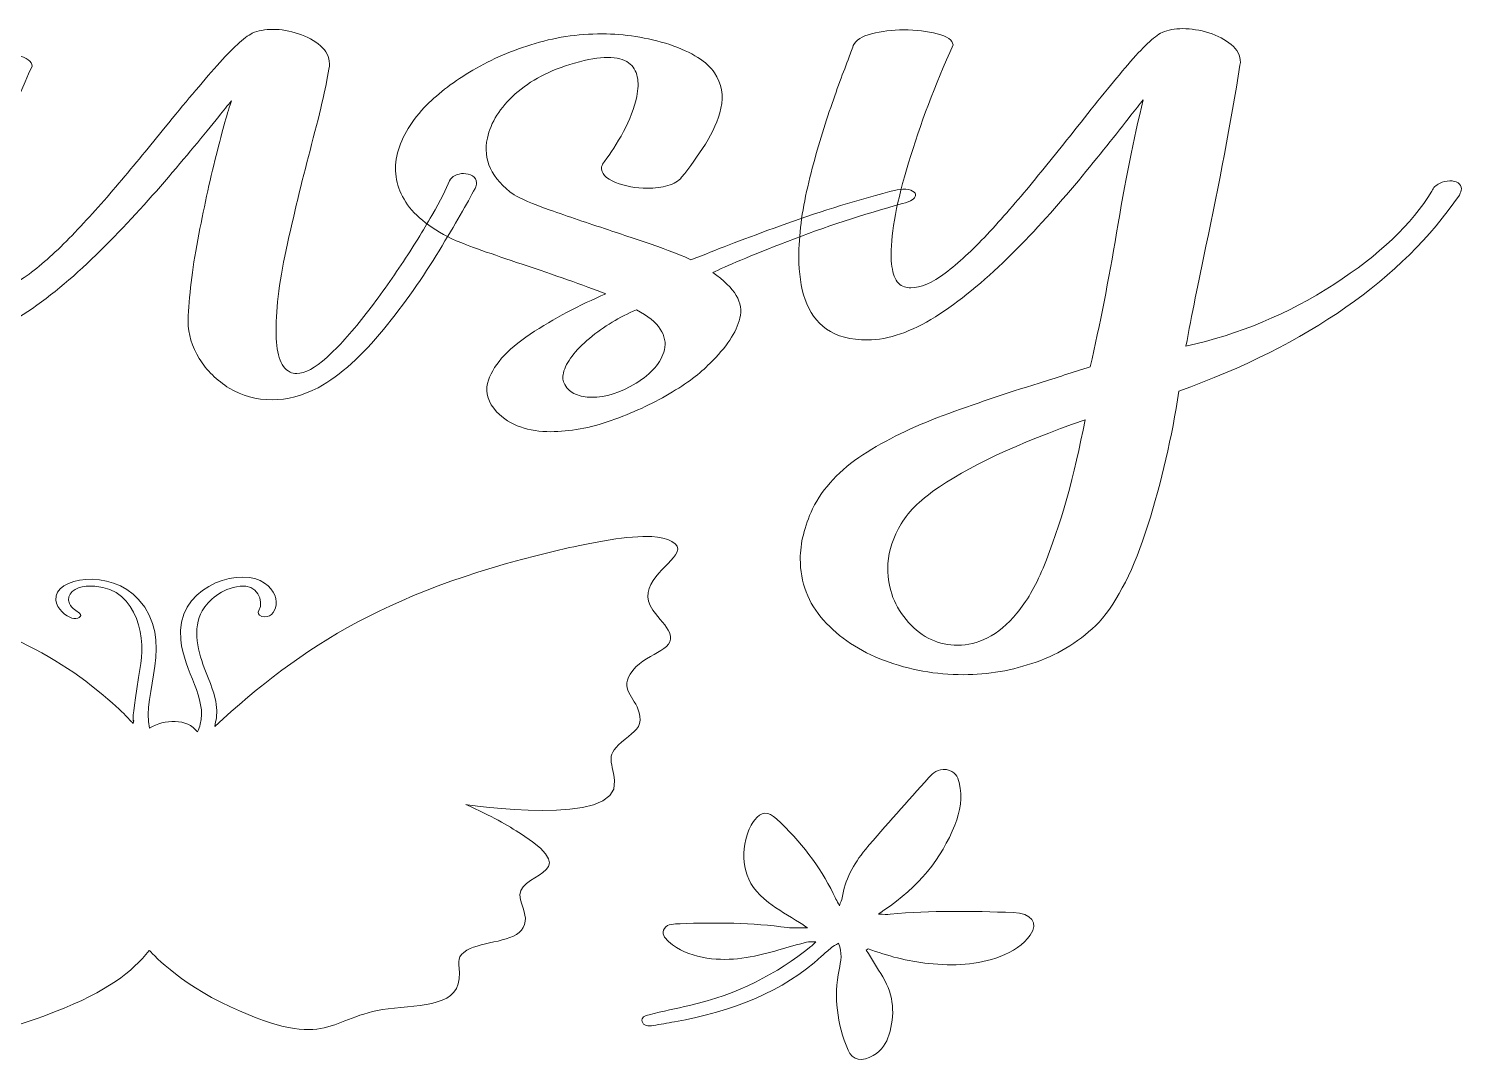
# Model space of a CAD drawing. Header units: inches. Extents: x 0.28 to 5.81, y -5.61 to -0.3.
# Drawn here: x 3.047 to 5.814, y -2.885 to -0.888 of the extents above; entities that cross this region are included whole.
import ezdxf

# ---------------------------------------------------------------- set-up
doc = ezdxf.new("R2010")
doc.units = ezdxf.units.IN
doc.header["$MEASUREMENT"] = 0
doc.layers.add('Layer 1', color=7, linetype='Continuous')

# ---------------------------------------------------------------- blocks, each defined once
blk = doc.blocks.new('block 19')
at = {"layer": 'Layer 1', "lineweight": 0}
blk.add_open_spline([(4.6681, -2.6653), (4.7054, -2.679), (4.744, -2.6896), (4.7851, -2.6938), (4.8326, -2.6986), (4.8791, -2.6969), (4.9229, -2.6802), (4.9477, -2.6708), (4.9684, -2.6577), (4.9813, -2.6389), (4.9976, -2.6151), (4.9839, -2.5967), (4.948, -2.5954), (4.8688, -2.5924), (4.7896, -2.5911), (4.7106, -2.5986), (4.7045, -2.5992), (4.6982, -2.5987), (4.6882, -2.5987), (4.6934, -2.5948), (4.6959, -2.5927), (4.6987, -2.5908), (4.766, -2.5461), (4.8099, -2.4904), (4.8355, -2.4265), (4.8462, -2.3998), (4.8512, -2.3724), (4.8439, -2.3444), (4.8409, -2.3329), (4.8362, -2.322), (4.8192, -2.3193), (4.8028, -2.3167), (4.7932, -2.3258), (4.7853, -2.3345), (4.7442, -2.3807), (4.7023, -2.4266), (4.663, -2.4736), (4.6393, -2.5019), (4.623, -2.533), (4.6181, -2.5668), (4.6175, -2.5711), (4.6152, -2.5752), (4.6126, -2.5822), (4.6076, -2.5722), (4.6042, -2.5654), (4.6008, -2.5585), (4.5751, -2.5059), (4.5379, -2.4581), (4.4914, -2.4143), (4.4757, -2.3996), (4.4614, -2.3999), (4.4491, -2.4161), (4.4422, -2.425), (4.4375, -2.4352), (4.4345, -2.4453), (4.4204, -2.4936), (4.4273, -2.5388), (4.4757, -2.5759), (4.4941, -2.59), (4.5155, -2.6017), (4.5355, -2.6145), (4.5395, -2.6171), (4.5434, -2.6197), (4.551, -2.6246), (4.5347, -2.6246), (4.5232, -2.6259), (4.5123, -2.6244), (4.4437, -2.6148), (4.3745, -2.6143), (4.3051, -2.617), (4.2935, -2.6175), (4.2809, -2.6165), (4.2748, -2.6259), (4.2685, -2.6355), (4.275, -2.644), (4.2827, -2.6514), (4.2872, -2.6558), (4.2926, -2.6597), (4.2984, -2.6631), (4.3182, -2.6749), (4.3408, -2.6819), (4.3659, -2.6845), (4.4118, -2.6894), (4.4541, -2.6798), (4.4959, -2.6674), (4.5135, -2.6622), (4.5313, -2.6572), (4.5492, -2.6526), (4.5537, -2.6514), (4.5591, -2.652), (4.5673, -2.6517), (4.5623, -2.6565), (4.5601, -2.659), (4.5574, -2.6612), (4.4919, -2.7134), (4.4163, -2.7539), (4.3235, -2.7747), (4.2974, -2.7805), (4.2713, -2.7864), (4.2454, -2.7926), (4.2373, -2.7945), (4.2293, -2.7982), (4.2315, -2.8057), (4.234, -2.8142), (4.2437, -2.8149), (4.2533, -2.8134), (4.267, -2.8113), (4.2807, -2.8089), (4.2943, -2.8064), (4.4064, -2.7862), (4.5042, -2.748), (4.5781, -2.6799), (4.5843, -2.6741), (4.5908, -2.6685), (4.5975, -2.6631), (4.6009, -2.6603), (4.6053, -2.6581), (4.6107, -2.6547), (4.6192, -2.6731), (4.6154, -2.6895), (4.6121, -2.7058), (4.6015, -2.7586), (4.6079, -2.8102), (4.6293, -2.861), (4.6377, -2.8808), (4.657, -2.8847), (4.6782, -2.8714), (4.6947, -2.861), (4.7038, -2.8472), (4.7084, -2.8319), (4.72, -2.7936), (4.7186, -2.756), (4.6964, -2.7197), (4.6859, -2.7025), (4.6752, -2.6853), (4.6646, -2.6681), (4.6658, -2.6672), (4.667, -2.6663), (4.6681, -2.6653)], degree=3, knots=[0, 0, 0, 0, 1, 1, 1, 2, 2, 2, 3, 3, 3, 4, 4, 4, 5, 5, 5, 6, 6, 6, 7, 7, 7, 8, 8, 8, 9, 9, 9, 10, 10, 10, 11, 11, 11, 12, 12, 12, 13, 13, 13, 14, 14, 14, 15, 15, 15, 16, 16, 16, 17, 17, 17, 18, 18, 18, 19, 19, 19, 20, 20, 20, 21, 21, 21, 22, 22, 22, 23, 23, 23, 24, 24, 24, 25, 25, 25, 26, 26, 26, 27, 27, 27, 28, 28, 28, 29, 29, 29, 30, 30, 30, 31, 31, 31, 32, 32, 32, 33, 33, 33, 34, 34, 34, 35, 35, 35, 36, 36, 36, 37, 37, 37, 38, 38, 38, 39, 39, 39, 40, 40, 40, 41, 41, 41, 42, 42, 42, 43, 43, 43, 44, 44, 44, 45, 45, 45, 46, 46, 46, 46], dxfattribs=at)
blk = doc.blocks.new('block 23')
at = {"layer": 'Layer 1', "lineweight": 0}
blk.add_open_spline([(4.2507, -1.869), (4.2064, -1.8664), (4.1329, -1.8811), (4.0916, -1.8904), (3.7463, -1.9684), (3.5752, -2.0798), (3.4065, -2.2359), (3.4105, -2.211), (3.4178, -2.199), (3.3888, -2.1292), (3.3746, -2.0951), (3.3622, -2.0452), (3.3823, -2.0123), (3.3946, -1.9921), (3.4182, -1.9697), (3.4553, -1.9647), (3.4874, -1.9604), (3.5021, -1.9925), (3.4917, -2.0115), (3.4891, -2.0162), (3.4898, -2.0208), (3.4975, -2.0232), (3.5256, -2.032), (3.5432, -1.9778), (3.4939, -1.954), (3.4439, -1.9299), (3.3306, -1.9697), (3.3408, -2.0683), (3.3473, -2.1302), (3.3919, -2.182), (3.3784, -2.2316), (3.3771, -2.2364), (3.3758, -2.2411), (3.3728, -2.2462), (3.3533, -2.2199), (3.3093, -2.2213), (3.2806, -2.2393), (3.2645, -2.1737), (3.3304, -2.0684), (3.2594, -1.9903), (3.2051, -1.9307), (3.0957, -1.9468), (3.0994, -1.9916), (3.1009, -2.0089), (3.1199, -2.0237), (3.1306, -2.0266), (3.1407, -2.0293), (3.1528, -2.0232), (3.145, -2.0169), (3.1396, -2.0126), (3.1309, -2.0089), (3.126, -1.9984), (3.1175, -1.9803), (3.1373, -1.9663), (3.1581, -1.9649), (3.2525, -1.9585), (3.2729, -2.0559), (3.2634, -2.1143), (3.2381, -2.2695), (3.2539, -2.2083), (3.249, -2.2299), (3.2398, -2.2227), (3.236, -2.2109), (3.1685, -2.1573), (3.0497, -2.063), (2.891, -2.0102), (2.7073, -1.9573), (2.5627, -1.9157), (2.4735, -1.8974), (2.3527, -1.875), (2.3227, -1.8695), (2.2952, -1.8685), (2.2836, -1.8851), (2.2735, -1.8996), (2.2751, -1.9132), (2.2797, -1.9284), (2.288, -1.9559), (2.3061, -1.9709), (2.3352, -1.99), (2.3904, -2.0263), (2.4039, -2.0251), (2.3808, -2.0707), (2.3603, -2.1111), (2.3568, -2.1173), (2.3951, -2.1512), (2.4015, -2.1568), (2.4083, -2.1622), (2.4137, -2.1681), (2.4525, -2.2104), (2.3989, -2.2367), (2.4086, -2.2789), (2.4153, -2.3079), (2.4544, -2.3227), (2.5032, -2.3329), (2.5797, -2.349), (2.6629, -2.3467), (2.6948, -2.3491), (2.6365, -2.3715), (2.5073, -2.4095), (2.5159, -2.4488), (2.5263, -2.496), (2.5327, -2.4663), (2.5147, -2.5284), (2.4887, -2.6178), (2.6338, -2.5641), (2.6371, -2.6375), (2.639, -2.6814), (2.6439, -2.6965), (2.7291, -2.7094), (2.7347, -2.7103), (2.7397, -2.7118), (2.7444, -2.7138), (2.8177, -2.7461), (2.8006, -2.8021), (2.9035, -2.8202), (2.9757, -2.8329), (3.0375, -2.8107), (3.0971, -2.7873), (3.2003, -2.7468), (3.2462, -2.7106), (3.2799, -2.6684), (3.281, -2.6693), (3.3338, -2.7303), (3.4366, -2.7775), (3.6304, -2.8664), (3.6245, -2.7956), (3.741, -2.7813), (3.8067, -2.7733), (3.8827, -2.7772), (3.8789, -2.7119), (3.8775, -2.6879), (3.874, -2.6795), (3.8934, -2.6682), (3.9238, -2.6504), (3.9872, -2.6529), (4.0022, -2.6244), (4.0111, -2.6074), (4.0038, -2.5945), (3.9966, -2.5706), (3.98, -2.5155), (4.129, -2.5277), (3.9985, -2.4438), (3.9715, -2.4264), (3.9417, -2.409), (3.8911, -2.3866), (3.8923, -2.3864), (4.1885, -2.4332), (4.1786, -2.3411), (4.1741, -2.2984), (4.1579, -2.294), (4.1989, -2.2602), (4.2168, -2.2454), (4.2307, -2.2381), (4.2274, -2.2159), (4.2221, -2.1805), (4.1884, -2.1684), (4.2087, -2.1348), (4.2339, -2.0932), (4.2994, -2.092), (4.2843, -2.0546), (4.2789, -2.0413), (4.2654, -2.0284), (4.2525, -2.0111), (4.2173, -1.9643), (4.2876, -1.9237), (4.299, -1.8999), (4.3076, -1.8821), (4.2801, -1.8708), (4.2507, -1.869)], degree=3, knots=[0, 0, 0, 0, 1, 1, 1, 2, 2, 2, 3, 3, 3, 4, 4, 4, 5, 5, 5, 6, 6, 6, 7, 7, 7, 8, 8, 8, 9, 9, 9, 10, 10, 10, 11, 11, 11, 12, 12, 12, 13, 13, 13, 14, 14, 14, 15, 15, 15, 16, 16, 16, 17, 17, 17, 18, 18, 18, 19, 19, 19, 20, 20, 20, 21, 21, 21, 22, 22, 22, 23, 23, 23, 24, 24, 24, 25, 25, 25, 26, 26, 26, 27, 27, 27, 28, 28, 28, 29, 29, 29, 30, 30, 30, 31, 31, 31, 32, 32, 32, 33, 33, 33, 34, 34, 34, 35, 35, 35, 36, 36, 36, 37, 37, 37, 38, 38, 38, 39, 39, 39, 40, 40, 40, 41, 41, 41, 42, 42, 42, 43, 43, 43, 44, 44, 44, 45, 45, 45, 46, 46, 46, 47, 47, 47, 48, 48, 48, 49, 49, 49, 50, 50, 50, 51, 51, 51, 52, 52, 52, 53, 53, 53, 54, 54, 54, 55, 55, 55, 56, 56, 56, 56], dxfattribs=at)
blk = doc.blocks.new('block 22')
at = {"layer": 'Layer 1'}
blk.add_blockref('block 23', (0, 0), dxfattribs=at)
blk = doc.blocks.new('block 21')
at = {"layer": 'Layer 1'}
blk.add_blockref('block 22', (0, 0), dxfattribs=at)
blk = doc.blocks.new('block 26')
at = {"layer": 'Layer 1', "lineweight": 0}
blk.add_open_spline([(3.5175, -1.6048), (3.4865, -1.6048), (3.4588, -1.5973), (3.4345, -1.5823), (3.4101, -1.5674), (3.3908, -1.5483), (3.3765, -1.5252), (3.3622, -1.5021), (3.355, -1.478), (3.355, -1.4529), (3.355, -1.4529), (3.355, -1.451), (3.355, -1.451), (3.3564, -1.406), (3.3626, -1.3543), (3.3736, -1.2959), (3.3846, -1.2374), (3.3964, -1.1831), (3.4091, -1.1327), (3.4217, -1.0824), (3.4316, -1.0472), (3.4388, -1.027), (3.4311, -1.0361), (3.423, -1.0462), (3.4144, -1.0573), (3.3853, -1.0934), (3.3502, -1.1355), (3.3092, -1.1835), (3.2681, -1.2316), (3.2242, -1.2786), (3.1774, -1.3247), (3.1306, -1.3708), (3.0836, -1.4093), (3.0364, -1.4402), (2.9891, -1.4712), (2.9447, -1.4879), (2.9032, -1.4905), (2.9032, -1.4905), (2.8953, -1.4905), (2.8953, -1.4905), (2.861, -1.4905), (2.8339, -1.4839), (2.8141, -1.4705), (2.7942, -1.4572), (2.7802, -1.4389), (2.7718, -1.4158), (2.7635, -1.3927), (2.7593, -1.3666), (2.7593, -1.3376), (2.7593, -1.2979), (2.7649, -1.2555), (2.7761, -1.2104), (2.7873, -1.1653), (2.8002, -1.1227), (2.8148, -1.0827), (2.8293, -1.0426), (2.8419, -1.0092), (2.8524, -0.9826), (2.8557, -0.9747), (2.8586, -0.9677), (2.861, -0.9615), (2.8657, -0.9511), (2.8777, -0.9434), (2.8968, -0.9383), (2.9159, -0.9333), (2.9366, -0.9308), (2.959, -0.9308), (2.9829, -0.9308), (3.0046, -0.9334), (3.0242, -0.9386), (3.0438, -0.9438), (3.0536, -0.951), (3.0536, -0.9601), (2.9786, -1.1239), (2.9411, -1.2452), (2.9411, -1.324), (2.9411, -1.3416), (2.9434, -1.356), (2.948, -1.3672), (2.9525, -1.3784), (2.9595, -1.3855), (2.9691, -1.3884), (2.9729, -1.3897), (2.9769, -1.3904), (2.9813, -1.3904), (2.9999, -1.3904), (3.0221, -1.3809), (3.0478, -1.3618), (3.0736, -1.3428), (3.1013, -1.3179), (3.1309, -1.2871), (3.1605, -1.2563), (3.1906, -1.2228), (3.2211, -1.1865), (3.2517, -1.1502), (3.2815, -1.1141), (3.3106, -1.0783), (3.3478, -1.0324), (3.3813, -0.9926), (3.4109, -0.9591), (3.4404, -0.9256), (3.4631, -0.9047), (3.4789, -0.8966), (3.4903, -0.8917), (3.5034, -0.8892), (3.5183, -0.8892), (3.5345, -0.8892), (3.5511, -0.892), (3.568, -0.8976), (3.5849, -0.9031), (3.5992, -0.9108), (3.6106, -0.9208), (3.6221, -0.9307), (3.6278, -0.9423), (3.6278, -0.9557), (3.6278, -0.9557), (3.6278, -0.9601), (3.6278, -0.9601), (3.623, -0.992), (3.6116, -1.0424), (3.5934, -1.1115), (3.5772, -1.1724), (3.5617, -1.2361), (3.5469, -1.3027), (3.5321, -1.3693), (3.5247, -1.4256), (3.5247, -1.4715), (3.5247, -1.492), (3.5267, -1.5092), (3.5308, -1.523), (3.5348, -1.5369), (3.5419, -1.5462), (3.5519, -1.5511), (3.5557, -1.5531), (3.56, -1.554), (3.5648, -1.554), (3.5806, -1.554), (3.5999, -1.5436), (3.6228, -1.5228), (3.6457, -1.5019), (3.6696, -1.4756), (3.6944, -1.4439), (3.7192, -1.4121), (3.7432, -1.3789), (3.7663, -1.3442), (3.7895, -1.3095), (3.8093, -1.2776), (3.8258, -1.2485), (3.8423, -1.2194), (3.8536, -1.1971), (3.8598, -1.1818), (3.8617, -1.1773), (3.8653, -1.1738), (3.8705, -1.1713), (3.8758, -1.1689), (3.8813, -1.1677), (3.887, -1.1677), (3.8932, -1.1677), (3.8989, -1.1691), (3.9042, -1.172), (3.9094, -1.175), (3.912, -1.1795), (3.912, -1.1857), (3.912, -1.189), (3.9111, -1.1926), (3.9092, -1.1965), (3.8939, -1.2251), (3.8708, -1.2652), (3.8397, -1.3167), (3.8087, -1.3681), (3.7729, -1.4189), (3.7323, -1.469), (3.6918, -1.5192), (3.6497, -1.5566), (3.6063, -1.5814), (3.5753, -1.597), (3.5457, -1.6048), (3.5175, -1.6048)], degree=3, knots=[0, 0, 0, 0, 1, 1, 1, 2, 2, 2, 3, 3, 3, 4, 4, 4, 5, 5, 5, 6, 6, 6, 7, 7, 7, 8, 8, 8, 9, 9, 9, 10, 10, 10, 11, 11, 11, 12, 12, 12, 13, 13, 13, 14, 14, 14, 15, 15, 15, 16, 16, 16, 17, 17, 17, 18, 18, 18, 19, 19, 19, 20, 20, 20, 21, 21, 21, 22, 22, 22, 23, 23, 23, 24, 24, 24, 25, 25, 25, 26, 26, 26, 27, 27, 27, 28, 28, 28, 29, 29, 29, 30, 30, 30, 31, 31, 31, 32, 32, 32, 33, 33, 33, 34, 34, 34, 35, 35, 35, 36, 36, 36, 37, 37, 37, 38, 38, 38, 39, 39, 39, 40, 40, 40, 41, 41, 41, 42, 42, 42, 43, 43, 43, 44, 44, 44, 45, 45, 45, 46, 46, 46, 47, 47, 47, 48, 48, 48, 49, 49, 49, 50, 50, 50, 51, 51, 51, 52, 52, 52, 53, 53, 53, 54, 54, 54, 55, 55, 55, 56, 56, 56, 57, 57, 57, 58, 58, 58, 59, 59, 59, 59], dxfattribs=at)
blk = doc.blocks.new('block 27')
at = {"layer": 'Layer 1', "lineweight": 0}
for points, knots in [([(4.0552, -1.6664), (4.0342, -1.6664), (4.0148, -1.6634), (3.9969, -1.6573), (3.979, -1.6513), (3.9636, -1.6415), (3.9507, -1.6278), (3.9345, -1.6099), (3.9285, -1.5917), (3.9328, -1.5731), (3.9419, -1.5402), (3.9694, -1.5085), (4.0155, -1.4781), (4.0616, -1.4476), (4.1104, -1.4216), (4.1619, -1.4002), (4.1171, -1.3829), (4.0631, -1.3639), (4.0001, -1.343), (3.971, -1.3332), (3.945, -1.3243), (3.9221, -1.3162), (3.8992, -1.308), (3.8827, -1.3018), (3.8727, -1.2976), (3.8259, -1.2761), (3.7934, -1.2512), (3.7753, -1.2228), (3.7571, -1.1945), (3.7514, -1.1649), (3.7581, -1.134), (3.7648, -1.102), (3.7824, -1.0708), (3.8111, -1.0402), (3.834, -1.0161), (3.8631, -0.9933), (3.8984, -0.9718), (3.9338, -0.9503), (3.9733, -0.9326), (4.0169, -0.9188), (4.0606, -0.9049), (4.1066, -0.898), (4.1548, -0.898), (4.1973, -0.898), (4.2407, -0.9049), (4.2851, -0.9186), (4.3285, -0.9335), (4.3573, -0.9517), (4.3714, -0.973), (4.3854, -0.9943), (4.3896, -1.0172), (4.3839, -1.0416), (4.3786, -1.0648), (4.3686, -1.0878), (4.3538, -1.1107), (4.339, -1.1337), (4.3238, -1.1551), (4.308, -1.175), (4.3022, -1.1822), (4.2934, -1.1874), (4.2815, -1.1909), (4.2696, -1.1943), (4.2564, -1.196), (4.2421, -1.196), (4.2197, -1.196), (4.199, -1.1922), (4.1802, -1.1847), (4.1613, -1.1773), (4.1524, -1.1673), (4.1533, -1.155), (4.1543, -1.1514), (4.1562, -1.1478), (4.1591, -1.1442), (4.171, -1.1289), (4.1831, -1.1098), (4.1956, -1.0868), (4.208, -1.0639), (4.2166, -1.0412), (4.2214, -1.0187), (4.2242, -1.0047), (4.2246, -0.9921), (4.2224, -0.9808), (4.2203, -0.9696), (4.2147, -0.9606), (4.2056, -0.9537), (4.1965, -0.9469), (4.1829, -0.9435), (4.1648, -0.9435), (4.1481, -0.9435), (4.1268, -0.947), (4.1011, -0.9542), (4.0538, -0.9679), (4.0156, -0.9878), (3.9865, -1.014), (3.9574, -1.0402), (3.9395, -1.0687), (3.9328, -1.0993), (3.9237, -1.141), (3.9409, -1.1774), (3.9843, -1.2087), (3.9963, -1.2162), (4.0194, -1.226), (4.0538, -1.2382), (4.0882, -1.2505), (4.1259, -1.2632), (4.1669, -1.2766), (4.2013, -1.288), (4.2329, -1.2987), (4.2618, -1.3088), (4.2907, -1.3189), (4.312, -1.3274), (4.3259, -1.3342), (4.3321, -1.3316), (4.339, -1.329), (4.3466, -1.3264), (4.3891, -1.3092), (4.444, -1.2884), (4.5113, -1.2641), (4.5787, -1.2399), (4.6495, -1.2181), (4.724, -1.1989), (4.724, -1.1989), (4.7354, -1.1979), (4.7354, -1.1979), (4.7436, -1.1979), (4.7498, -1.1992), (4.7541, -1.2016), (4.7584, -1.2041), (4.7603, -1.2069), (4.7598, -1.2101), (4.7593, -1.216), (4.751, -1.2212), (4.7347, -1.2258), (4.6584, -1.2466), (4.5842, -1.271), (4.5124, -1.2988), (4.4406, -1.3267), (4.3925, -1.3468), (4.3682, -1.3591), (4.4111, -1.3884), (4.4285, -1.4178), (4.4204, -1.4471), (4.4137, -1.4744), (4.3944, -1.5036), (4.3624, -1.5345), (4.3443, -1.5537), (4.3181, -1.5733), (4.284, -1.5933), (4.2499, -1.6134), (4.2124, -1.6306), (4.1716, -1.6449), (4.1308, -1.6592), (4.092, -1.6664), (4.0552, -1.6664)], [0, 0, 0, 0, 1, 1, 1, 2, 2, 2, 3, 3, 3, 4, 4, 4, 5, 5, 5, 6, 6, 6, 7, 7, 7, 8, 8, 8, 9, 9, 9, 10, 10, 10, 11, 11, 11, 12, 12, 12, 13, 13, 13, 14, 14, 14, 15, 15, 15, 16, 16, 16, 17, 17, 17, 18, 18, 18, 19, 19, 19, 20, 20, 20, 21, 21, 21, 22, 22, 22, 23, 23, 23, 24, 24, 24, 25, 25, 25, 26, 26, 26, 27, 27, 27, 28, 28, 28, 29, 29, 29, 30, 30, 30, 31, 31, 31, 32, 32, 32, 33, 33, 33, 34, 34, 34, 35, 35, 35, 36, 36, 36, 37, 37, 37, 38, 38, 38, 39, 39, 39, 40, 40, 40, 41, 41, 41, 42, 42, 42, 43, 43, 43, 44, 44, 44, 45, 45, 45, 46, 46, 46, 47, 47, 47, 48, 48, 48, 49, 49, 49, 50, 50, 50, 51, 51, 51, 51]), ([(4.134, -1.6), (4.1612, -1.6), (4.1899, -1.5909), (4.2199, -1.5728), (4.25, -1.5548), (4.2684, -1.5332), (4.275, -1.5081), (4.2779, -1.4948), (4.2752, -1.4815), (4.2668, -1.4683), (4.2585, -1.4551), (4.2431, -1.4427), (4.2206, -1.4309), (4.1882, -1.4446), (4.158, -1.463), (4.1301, -1.4861), (4.1021, -1.5093), (4.0853, -1.5316), (4.0796, -1.5531), (4.0777, -1.5612), (4.0786, -1.5687), (4.0824, -1.5755), (4.0872, -1.584), (4.0941, -1.5902), (4.1032, -1.5941), (4.1123, -1.598), (4.1226, -1.6), (4.134, -1.6)], [0, 0, 0, 0, 1, 1, 1, 2, 2, 2, 3, 3, 3, 4, 4, 4, 5, 5, 5, 6, 6, 6, 7, 7, 7, 8, 8, 8, 9, 9, 9, 9])]:
    blk.add_open_spline(points, degree=3, knots=knots, dxfattribs=at)
blk = doc.blocks.new('block 28')
at = {"layer": 'Layer 1', "lineweight": 0}
for points, knots in [([(4.8522, -2.1358), (4.7987, -2.1358), (4.7479, -2.1267), (4.6997, -2.1084), (4.6515, -2.0902), (4.6123, -2.0643), (4.5822, -2.0308), (4.5522, -1.9972), (4.5371, -1.9577), (4.5371, -1.9121), (4.5371, -1.8821), (4.545, -1.8499), (4.5608, -1.8154), (4.5813, -1.7746), (4.6137, -1.7399), (4.6581, -1.7111), (4.7025, -1.6822), (4.7542, -1.6569), (4.8131, -1.6351), (4.8721, -1.6133), (4.9338, -1.5925), (4.9982, -1.5726), (5.0312, -1.5622), (5.0641, -1.5516), (5.0971, -1.5409), (5.1157, -1.4598), (5.1326, -1.3736), (5.1479, -1.2825), (5.1641, -1.1857), (5.1813, -1.0999), (5.1994, -1.025), (5.1923, -1.0342), (5.1844, -1.0441), (5.1758, -1.0548), (5.1476, -1.0913), (5.1138, -1.1336), (5.0741, -1.1816), (5.0345, -1.2296), (4.9917, -1.2768), (4.9456, -1.323), (4.8995, -1.3692), (4.8532, -1.4078), (4.8067, -1.4388), (4.7602, -1.4697), (4.7161, -1.4864), (4.6746, -1.4891), (4.6746, -1.4891), (4.6674, -1.4891), (4.6674, -1.4891), (4.634, -1.4891), (4.6075, -1.4821), (4.588, -1.4681), (4.5684, -1.4541), (4.5545, -1.435), (4.5464, -1.4109), (4.5383, -1.3868), (4.5343, -1.3596), (4.5343, -1.3294), (4.5343, -1.287), (4.54, -1.2417), (4.5515, -1.1933), (4.5629, -1.145), (4.5759, -1.0992), (4.5905, -1.0561), (4.605, -1.0129), (4.618, -0.977), (4.6295, -0.9483), (4.6333, -0.9376), (4.6366, -0.9283), (4.6395, -0.9205), (4.6443, -0.9101), (4.6561, -0.9024), (4.6749, -0.8976), (4.6938, -0.8927), (4.7145, -0.8902), (4.7369, -0.8902), (4.7608, -0.8902), (4.7824, -0.8927), (4.8017, -0.8978), (4.821, -0.9029), (4.8312, -0.9099), (4.8321, -0.919), (4.7973, -0.9969), (4.7687, -1.0728), (4.7462, -1.1469), (4.7238, -1.221), (4.7125, -1.28), (4.7125, -1.324), (4.7125, -1.3412), (4.7146, -1.3553), (4.7186, -1.3662), (4.7227, -1.3771), (4.7292, -1.3839), (4.7383, -1.3865), (4.7422, -1.3878), (4.7462, -1.3884), (4.7505, -1.3884), (4.7696, -1.3884), (4.7918, -1.3789), (4.8171, -1.3599), (4.8424, -1.3408), (4.8694, -1.316), (4.898, -1.2854), (4.9266, -1.2548), (4.9559, -1.2212), (4.9857, -1.1847), (5.0155, -1.1483), (5.0445, -1.1123), (5.0727, -1.0768), (5.109, -1.0306), (5.1413, -0.9908), (5.1697, -0.9574), (5.1981, -0.924), (5.2202, -0.9032), (5.2359, -0.8951), (5.2474, -0.8902), (5.2605, -0.8878), (5.2753, -0.8878), (5.292, -0.8878), (5.309, -0.8905), (5.3262, -0.8958), (5.3434, -0.9012), (5.3578, -0.9088), (5.3695, -0.9186), (5.3812, -0.9283), (5.387, -0.9399), (5.387, -0.9532), (5.387, -0.9532), (5.3863, -0.9586), (5.3863, -0.9586), (5.3682, -1.071), (5.3462, -1.1875), (5.3204, -1.3083), (5.3061, -1.377), (5.2932, -1.4414), (5.2818, -1.5013), (5.3844, -1.4785), (5.4796, -1.4387), (5.5675, -1.3819), (5.6553, -1.325), (5.7183, -1.265), (5.7565, -1.2019), (5.7598, -1.195), (5.7648, -1.19), (5.7715, -1.1867), (5.7782, -1.1835), (5.7849, -1.1818), (5.7916, -1.1818), (5.7978, -1.1818), (5.803, -1.1831), (5.8073, -1.1857), (5.8116, -1.1884), (5.8138, -1.1922), (5.8138, -1.1974), (5.8138, -1.2007), (5.8126, -1.2046), (5.8102, -1.2092), (5.6985, -1.372), (5.5178, -1.4983), (5.2682, -1.5882), (5.2548, -1.6768), (5.2349, -1.7631), (5.2084, -1.8471), (5.1819, -1.9311), (5.1505, -1.9935), (5.1142, -2.0342), (5.0794, -2.0694), (5.0389, -2.0951), (4.9929, -2.1114), (4.9468, -2.1276), (4.8999, -2.1358), (4.8522, -2.1358)], [0, 0, 0, 0, 1, 1, 1, 2, 2, 2, 3, 3, 3, 4, 4, 4, 5, 5, 5, 6, 6, 6, 7, 7, 7, 8, 8, 8, 9, 9, 9, 10, 10, 10, 11, 11, 11, 12, 12, 12, 13, 13, 13, 14, 14, 14, 15, 15, 15, 16, 16, 16, 17, 17, 17, 18, 18, 18, 19, 19, 19, 20, 20, 20, 21, 21, 21, 22, 22, 22, 23, 23, 23, 24, 24, 24, 25, 25, 25, 26, 26, 26, 27, 27, 27, 28, 28, 28, 29, 29, 29, 30, 30, 30, 31, 31, 31, 32, 32, 32, 33, 33, 33, 34, 34, 34, 35, 35, 35, 36, 36, 36, 37, 37, 37, 38, 38, 38, 39, 39, 39, 40, 40, 40, 41, 41, 41, 42, 42, 42, 43, 43, 43, 44, 44, 44, 45, 45, 45, 46, 46, 46, 47, 47, 47, 48, 48, 48, 49, 49, 49, 50, 50, 50, 51, 51, 51, 52, 52, 52, 53, 53, 53, 54, 54, 54, 55, 55, 55, 56, 56, 56, 57, 57, 57, 57]), ([(4.8414, -2.0791), (4.8601, -2.0791), (4.8791, -2.0743), (4.8987, -2.0645), (4.9183, -2.0547), (4.9372, -2.0388), (4.9556, -2.0168), (4.974, -1.9949), (4.9908, -1.966), (5.0061, -1.9301), (5.04, -1.8461), (5.067, -1.7505), (5.087, -1.6434), (4.9562, -1.6887), (4.8584, -1.7348), (4.7934, -1.7816), (4.7624, -1.8038), (4.7401, -1.8278), (4.7265, -1.8537), (4.7129, -1.8796), (4.7061, -1.9052), (4.7061, -1.9306), (4.7061, -1.9704), (4.7195, -2.005), (4.7462, -2.0347), (4.7729, -2.0643), (4.8047, -2.0791), (4.8414, -2.0791)], [0, 0, 0, 0, 1, 1, 1, 2, 2, 2, 3, 3, 3, 4, 4, 4, 5, 5, 5, 6, 6, 6, 7, 7, 7, 8, 8, 8, 9, 9, 9, 9])]:
    blk.add_open_spline(points, degree=3, knots=knots, dxfattribs=at)
blk = doc.blocks.new('block 24')
at = {"layer": 'Layer 1'}
for name in ['block 26', 'block 27', 'block 28']:
    blk.add_blockref(name, (0, 0), dxfattribs=at)

msp = doc.modelspace()

# ---------------------------------------------------------------- block references
at = {"layer": 'Layer 1'}
for name in ['block 24', 'block 21', 'block 19']:
    msp.add_blockref(name, (0, 0), dxfattribs=at)

doc.saveas('drawing.dxf')
